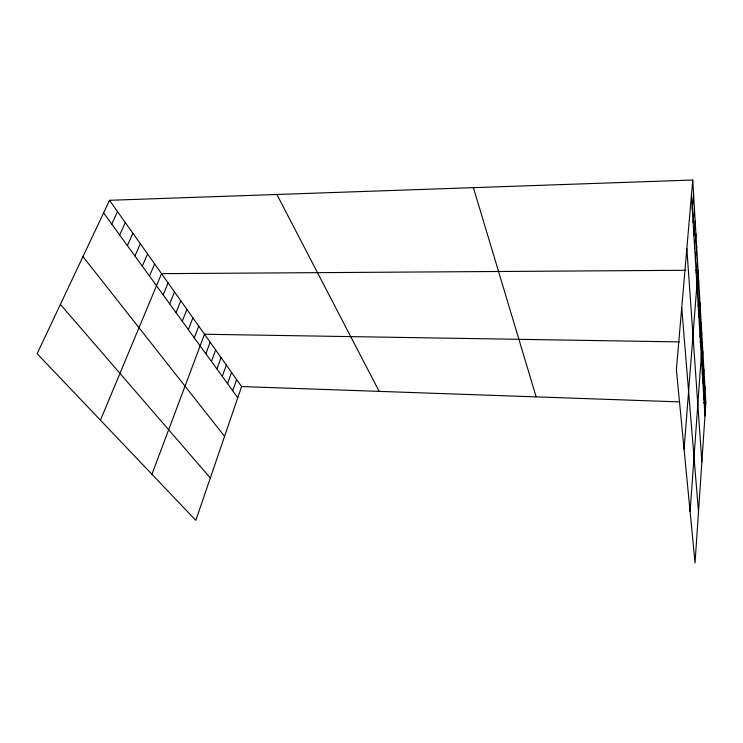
<?xml version="1.0" encoding="UTF-8"?>
<svg xmlns="http://www.w3.org/2000/svg" width="743" height="743" viewBox="0 0 743 743"><rect width="100%" height="100%" fill="white"/><g stroke="black" fill="none" stroke-linecap="round" stroke-linejoin="round"><path stroke-width="1.11" d="M704.475 408.046L705.376 394.765M692.755 180.029L705.85 402.817L695.049 562.971L676.39 369.587L692.755 180.029L109.527 200.294L37.15 353.696L195.827 520.379L241.596 386.564L109.527 200.294M703.463 391.561L704.401 378.094M703.974 399.901L704.893 386.527M701.856 365.305L702.841 351.56M702.404 374.277L703.37 360.624M702.943 383.026L703.89 369.466M700.714 346.693L701.736 332.753M690.089 511.574L702.293 342.272L699.99 342.235M699.516 327.106L700.575 312.979M700.129 337.025L701.16 322.991M698.253 306.478L699.349 292.157M698.894 316.927L699.971 302.707M684.08 449.274L698.058 270.201L695.857 270.22M697.603 295.742L698.708 281.328M696.21 273.025L697.361 258.425M694.714 248.626L695.922 233.822M695.476 261.007L696.655 246.295M693.934 235.875L695.16 220.968M693.126 222.733L694.389 207.734M692.3 209.182L693.581 194.099M232.726 390.762L236.618 379.534M227.572 383.648L231.528 372.364M222.306 376.404L226.346 365.045M216.937 369.002L221.052 357.587M211.458 361.451L215.656 349.972M205.867 353.742L210.139 342.198M151.934 474.266L204.511 334.257L679.316 341.901M194.313 337.833L198.762 326.149M188.351 329.613L192.892 317.874M182.267 321.227L186.892 309.413M176.035 312.645L180.763 300.766M169.673 303.878L174.503 291.934M163.163 294.915L168.094 282.897M100.444 420.176L161.547 273.656L685.928 270.285M149.492 276.071L154.646 263.923M142.303 266.161L147.569 253.948M134.938 256.019L140.334 243.741M127.397 245.627L132.913 233.274M119.669 234.974L125.316 222.556M111.738 224.042L117.524 211.56M241.596 386.564L679.659 401.898M703.565 402.734L705.85 402.817M60.406 304.416L210.325 477.99M82.956 256.614L224.572 436.336M103.611 212.842L237.779 397.728M276.888 194.48L379.162 391.375M473.402 187.654L536.158 396.873M681.73 307.732L698.504 511.778M686.838 248.608L701.866 461.886M691.445 195.214L704.958 416.006"/></g></svg>
